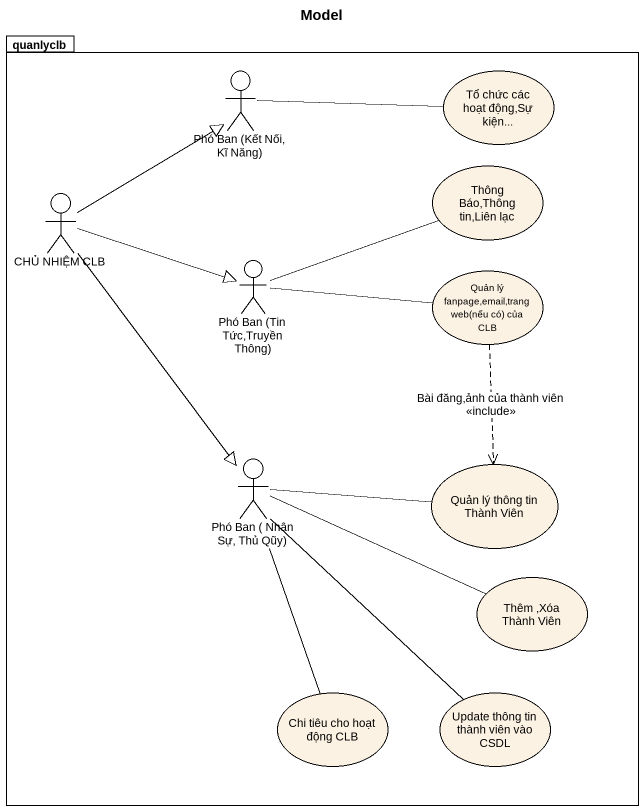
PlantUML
@startuml
title Model
package quanlyclb {
  actor "Phó Ban (Kết Nối, Kĩ Năng)" as Phó_Ban_Kết_Nối_Kĩ_Năng
  usecase "Tổ chức các hoạt động,Sự kiện..." as Tổ_chức_các_hoạt_động_Sự
  usecase "Thông Báo,Thông tin,Liên lạc" as Thông_Báo_Thông_tin_Liên_lạc
  actor "CHỦ NHIỆM CLB" as CHỦ_NHIỆM_CLB
  actor "Phó Ban (Tin Tức,Truyền Thông)" as Phó_Ban_Tin_Tức_Truyền_Thông
  usecase "Quản lý fanpage,email,trang web(nếu có) của CLB" as Quản_lý_fanpage_email_trang
  actor "Phó Ban ( Nhân Sự, Thủ Qũy)" as Phó_Ban_Nhân_Sự_Thủ_Qũy
  usecase "Quản lý thông tin Thành Viên" as Quản_lý_thông_tin_Thành_Viên
  usecase "Thêm ,Xóa Thành Viên" as Thêm_Xóa_Thành_Viên
  usecase "Chi tiêu cho hoạt động CLB" as Chi_tiêu_cho_hoạt_động_CLB
  usecase "Update thông tin thành viên vào CSDL" as Update_thông_tin_thành_viên
}
Phó_Ban_Kết_Nối_Kĩ_Năng -right- Tổ_chức_các_hoạt_động_Sự
CHỦ_NHIỆM_CLB -up-|> Phó_Ban_Kết_Nối_Kĩ_Năng
CHỦ_NHIỆM_CLB -right-|> Phó_Ban_Tin_Tức_Truyền_Thông
CHỦ_NHIỆM_CLB --|> Phó_Ban_Nhân_Sự_Thủ_Qũy
Phó_Ban_Tin_Tức_Truyền_Thông -right- Thông_Báo_Thông_tin_Liên_lạc
Phó_Ban_Tin_Tức_Truyền_Thông -right- Quản_lý_fanpage_email_trang
Quản_lý_fanpage_email_trang ..> Quản_lý_thông_tin_Thành_Viên : Bài đăng,ảnh của thành viên\n<<include>>
Phó_Ban_Nhân_Sự_Thủ_Qũy -right- Quản_lý_thông_tin_Thành_Viên
Phó_Ban_Nhân_Sự_Thủ_Qũy -right- Thêm_Xóa_Thành_Viên
Phó_Ban_Nhân_Sự_Thủ_Qũy -- Chi_tiêu_cho_hoạt_động_CLB
Phó_Ban_Nhân_Sự_Thủ_Qũy -- Update_thông_tin_thành_viên
@enduml
